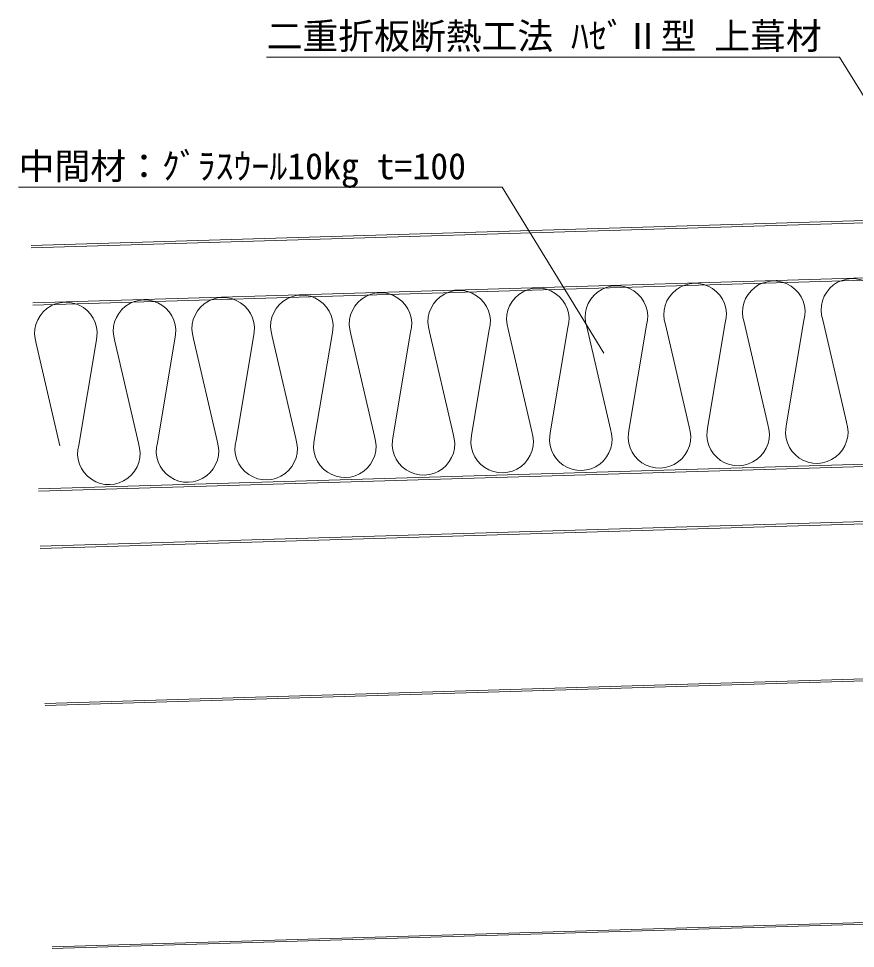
# Model space of a CAD drawing. Units: millimetres at full size, sheet at 1:5; details may follow other scales. Extents: x -3142 to 7368, y -2477 to 558.
# Drawn here: x 5830.9 to 6181.4, y -1936.1 to -1546.5 of the extents above; entities that cross this region are included whole.
import ezdxf
from ezdxf.enums import TextEntityAlignment as Align

# ---------------------------------------------------------------- set-up
doc = ezdxf.new("R2010")
doc.units = ezdxf.units.MM
doc.header["$LTSCALE"] = 5
doc.layers.add('0-0_0', color=7, linetype='Continuous', lineweight=18)
doc.styles.add('ＭＳ ゴシック', font='')
doc.styles.get('ＭＳ ゴシック').set_extended_font_data('MS Gothic')

msp = doc.modelspace()

# ---------------------------------------------------------------- linework, layer by layer
at = {"layer": '0-0_0', "color": 4}
for p, q in [((6174.825, -1562.611), (5934.825, -1562.611)), ((6218.4, -1633.611), (6174.825, -1562.611)), ((6033.426, -1617.129), (5830.926, -1617.129)), ((6076.114, -1686.683), (6033.426, -1617.129))]:
    msp.add_line(p, q, dxfattribs=at)
at = {"layer": '0-0_0'}
for p, q in [((6535.885, -1620.576), (5836.2, -1641.586)), ((6535.915, -1621.575), (5836.23, -1642.586)), ((6536.605, -1644.565), (5836.92, -1665.575)), ((6536.635, -1645.564), (5836.95, -1666.575)), ((5839.262, -1743.54), (6588.924, -1721.029)), ((5839.292, -1744.54), (6588.954, -1722.028)), ((5839.982, -1767.529), (6589.644, -1745.018)), ((5840.012, -1768.529), (6589.674, -1746.017)), ((6541.648, -1812.489), (5841.963, -1833.5)), ((6541.672, -1813.289), (5841.987, -1834.299)), ((5845.024, -1935.454), (6594.687, -1912.942)), ((5845.043, -1936.053), (6594.705, -1913.542))]:
    msp.add_line(p, q, dxfattribs=at)
at = {"layer": '0-0_0', "color": 9}
for p, q in [((6093.982, -1674.942), (6086.719, -1718.279)), ((6101.899, -1674.705), (6111.749, -1717.527)), ((6126.928, -1673.953), (6119.666, -1717.289)), ((6134.845, -1673.715), (6144.695, -1716.538)), ((6159.875, -1672.964), (6152.612, -1716.3)), ((6167.791, -1672.726), (6177.641, -1715.548)), ((5962.198, -1678.9), (5954.935, -1722.236)), ((5970.114, -1678.662), (5979.965, -1721.484)), ((5995.144, -1677.911), (5987.881, -1721.247)), ((6003.06, -1677.673), (6012.911, -1720.495)), ((6028.09, -1676.921), (6020.827, -1720.257)), ((6036.007, -1676.683), (6045.857, -1719.506)), ((6061.036, -1675.932), (6053.773, -1719.268)), ((6068.953, -1675.694), (6078.803, -1718.516)), ((5838.33, -1682.619), (5848.18, -1725.442)), ((5863.359, -1681.868), (5856.096, -1725.204)), ((5871.276, -1681.63), (5881.126, -1724.452)), ((5896.306, -1680.878), (5889.043, -1724.215)), ((5904.222, -1680.641), (5914.072, -1723.463)), ((5929.252, -1679.889), (5921.989, -1723.225)), ((5937.168, -1679.651), (5947.018, -1722.474))]:
    msp.add_line(p, q, dxfattribs=at)
for centre, start, end in [((6180.191, -1668.522), 344.71295, 198.72704), ((6048.406, -1672.48), 344.71295, 198.72704), ((6081.353, -1671.49), 344.71295, 198.72704), ((6114.299, -1670.501), 344.71295, 198.72704), ((6147.245, -1669.512), 344.71295, 198.72704), ((5949.568, -1675.448), 344.71295, 198.72704), ((5982.514, -1674.458), 344.71295, 198.72704), ((6015.46, -1673.469), 344.71295, 198.72704), ((5850.73, -1678.416), 344.71295, 198.72704), ((5883.676, -1677.426), 344.71295, 198.72704), ((5916.622, -1676.437), 344.71295, 198.72704), ((6099.349, -1721.731), 164.71295, 18.72704), ((6132.295, -1720.741), 164.71295, 18.72704), ((6165.241, -1719.752), 164.71295, 18.72704), ((5967.565, -1725.688), 164.71295, 18.72704), ((6000.511, -1724.699), 164.71295, 18.72704), ((6033.457, -1723.709), 164.71295, 18.72704), ((6066.403, -1722.72), 164.71295, 18.72704), ((5868.726, -1728.656), 164.71295, 18.72704), ((5901.672, -1727.667), 164.71295, 18.72704), ((5934.618, -1726.677), 164.71295, 18.72704)]:
    msp.add_arc(centre, 13.093, start, end, dxfattribs=at)

# ---------------------------------------------------------------- texts
at = {"layer": '0-0_0', "style": 'ＭＳ ゴシック'}
for s, p in [('二重折板断熱工法 ﾊｾﾞⅡ型 上葺材', (5934.825, -1562.611)), ('中間材：ｸﾞﾗｽｳｰﾙ10㎏ t=100', (5830.926, -1617.129))]:
    msp.add_text(s, height=11, dxfattribs=at).set_placement(p, align=Align.BOTTOM_LEFT)

doc.saveas('drawing.dxf')
